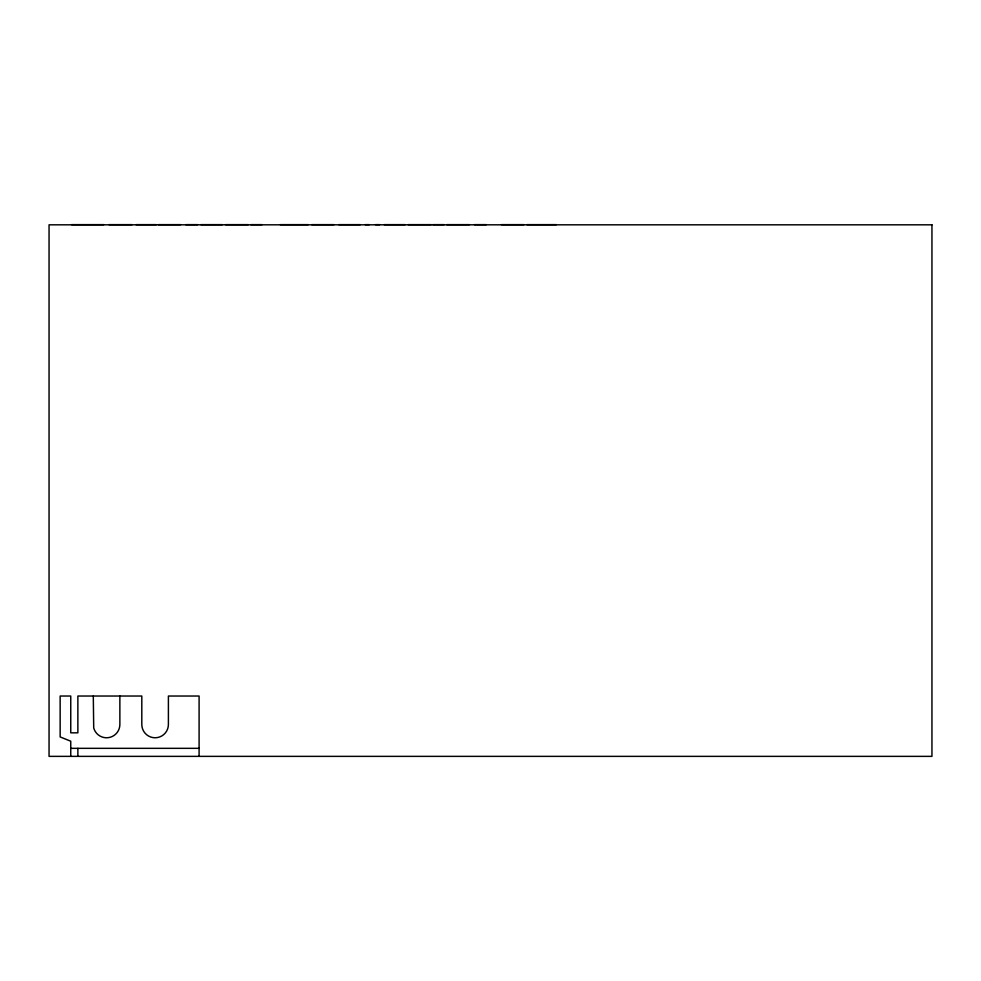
<?xml version="1.0" encoding="UTF-8"?>
<svg xmlns="http://www.w3.org/2000/svg" width="981" height="981" viewBox="0 0 981 981"><rect width="100%" height="100%" fill="white"/><g stroke="black" fill="none" stroke-linecap="round" stroke-linejoin="round"><path stroke-width="1.47" d="M93.293 696.032L93.71 727.914A13.305 13.305 0 0 0 119.866 724.468L119.866 696.032M71.576 224.637L103.753 224.637M108.977 224.637L132.128 224.637M136.065 224.637L156.347 224.637M158.174 224.637L180.529 224.637M185.691 224.637L197.598 224.637M200.847 224.637L222.393 224.637M225.52 224.637L248.328 224.637M250.731 224.637L262.111 224.637M280.321 224.637L308.206 224.637M311.651 224.637L333.994 224.637M338.727 224.637L360.272 224.637M365.19 224.637L369.31 224.637M375.478 224.637L379.659 224.637M384.209 224.637L405.153 224.637M408.133 224.637L431.272 224.637M432.805 224.637L444.185 224.637M446.637 224.637L469.445 224.637M474.448 224.637L486.355 224.637M501.365 224.637L523.989 224.637M526.883 224.637L556.362 224.637M70.755 748.331L199.094 748.331M199.094 756.363L199.094 696.032L168.401 696.032L168.401 724.468A13.305 13.305 0 0 1 155.108 737.773A13.305 13.305 0 0 1 141.804 724.468L141.804 696.032L77.867 696.032L77.867 732.832L70.755 732.832L70.755 696.032L60.148 696.032L60.148 736.939L70.755 741.207L70.755 756.363M77.867 748.331L77.867 756.363M931.95 224.821L49.05 224.821L49.05 756.363L931.95 756.363L931.95 224.821"/></g></svg>
